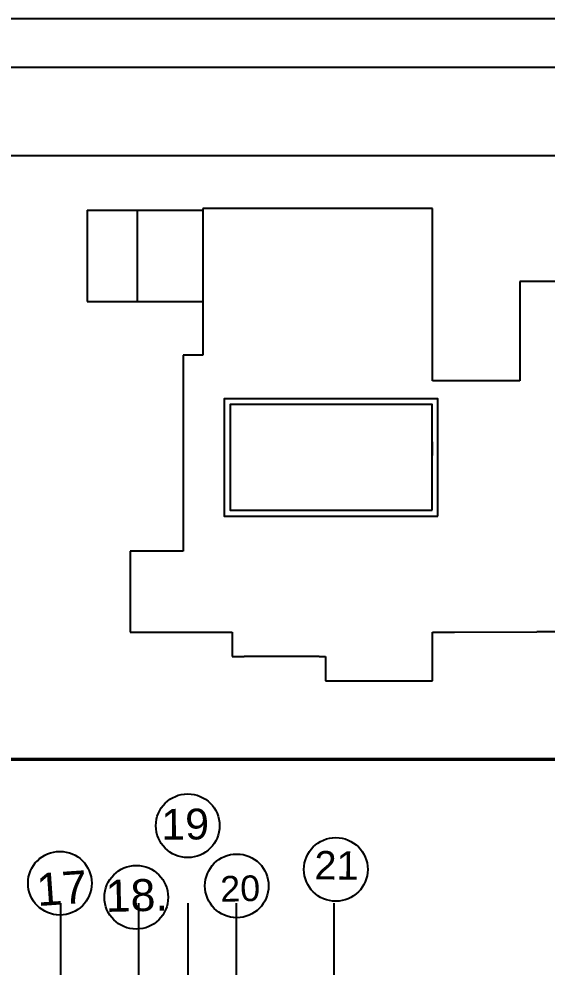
# Model space of a CAD drawing. Header units: millimetres. Extents: x 3062 to 3755, y 1606 to 1663.
# Drawn here: x 3113.08 to 3123.94, y 1643.82 to 1663.32 of the extents above; entities that cross this region are included whole.
import ezdxf

# ---------------------------------------------------------------- set-up
doc = ezdxf.new("R2010")
doc.units = ezdxf.units.MM
doc.linetypes.add('CENTER2', pattern=[28.575, 19.05, -3.175, 3.175, -3.175])
doc.layers.add('m7aor', color=4, linetype='Continuous')
doc.layers.add('WORK', color=7, linetype='Continuous')
doc.styles.get("Standard").update_dxf_attribs({"font": 'arial.ttf'})

msp = doc.modelspace()

# ---------------------------------------------------------------- linework, layer by layer
for p, q in [((3139.442, 1663.319), (3062.442, 1663.319)), ((3138.442, 1662.319), (3063.442, 1662.319))]:
    msp.add_line(p, q)
for centre in [(3116.551, 1646.73), (3119.595, 1645.831), (3113.922, 1645.547), (3117.559, 1645.493), (3115.493, 1645.258)]:
    msp.add_circle(centre, 0.655)
at = {"layer": 'm7aor', "linetype": 'CENTER2', "ltscale": 0.5}
for p, q in [((3113.932, 1645.138), (3113.932, 1611.282)), ((3115.527, 1610.827), (3115.548, 1645.138)), ((3116.552, 1645.138), (3116.551, 1609.211)), ((3116.551, 1645.138), (3116.551, 1609.211)), ((3117.559, 1611.063), (3117.551, 1645.138)), ((3119.559, 1609.661), (3119.56, 1645.138))]:
    msp.add_line(p, q, dxfattribs=at)
at = {"layer": 'WORK'}
for p, q in [((3135.614, 1660.503), (3111.614, 1660.503)), ((3114.481, 1659.389), (3115.521, 1659.389)), ((3115.521, 1657.506), (3115.521, 1659.389)), ((3116.86, 1659.421), (3116.86, 1656.409)), ((3114.481, 1657.506), (3115.521, 1657.506)), ((3115.454, 1652.373), (3115.366, 1652.373)), ((3115.366, 1652.373), (3115.366, 1650.709)), ((3124.337, 1650.719), (3123.726, 1650.719)), ((3119.252, 1650.209), (3117.71, 1650.209)), ((3124.337, 1648.103), (3111.614, 1648.103)), ((3111.614, 1648.083), (3135.614, 1648.083))]:
    msp.add_line(p, q, dxfattribs=at)
at = {"layer": 'WORK', "ltscale": 0.5}
for p, q in [((3114.481, 1659.389), (3114.481, 1657.506)), ((3115.521, 1659.389), (3116.861, 1659.389)), ((3115.521, 1657.506), (3116.86, 1657.506))]:
    msp.add_line(p, q, dxfattribs=at)
at = {"layer": 'WORK', "lineweight": 25}
for p, q in [((3121.581, 1659.421), (3116.86, 1659.421)), ((3121.581, 1655.879), (3121.581, 1659.421)), ((3123.381, 1657.919), (3123.381, 1655.876)), ((3125.381, 1657.919), (3123.381, 1657.919)), ((3116.86, 1656.409), (3116.457, 1656.409)), ((3116.457, 1656.409), (3116.457, 1652.373)), ((3123.381, 1655.879), (3121.581, 1655.879)), ((3116.457, 1652.373), (3115.454, 1652.373)), ((3115.366, 1650.709), (3117.461, 1650.709)), ((3117.461, 1650.709), (3117.461, 1650.209)), ((3121.581, 1650.709), (3122.036, 1650.709)), ((3121.581, 1649.709), (3121.581, 1650.709)), ((3122.036, 1650.709), (3123.726, 1650.719)), ((3117.461, 1650.209), (3117.71, 1650.209)), ((3119.252, 1650.209), (3119.381, 1650.209)), ((3119.381, 1650.209), (3119.381, 1649.709)), ((3119.381, 1649.709), (3121.581, 1649.709))]:
    msp.add_line(p, q, dxfattribs=at)
at = {"layer": 'WORK', "ltscale": 0.5}
msp.add_lwpolyline([(3121.693, 1653.098), (3121.693, 1655.508), (3117.302, 1655.508), (3117.302, 1653.098)], close=True, dxfattribs=at)
msp.add_lwpolyline([(3121.573, 1653.218), (3121.573, 1655.388), (3117.422, 1655.388), (3117.422, 1653.218), (3121.573, 1653.218)], dxfattribs=at)
at = {"layer": 'WORK'}
for points in [[(3118.328, 1655.388), (3118.128, 1655.388)], [(3121.573, 1654.625), (3121.573, 1654.34)], [(3117.422, 1653.727), (3117.422, 1653.546)], [(3118.128, 1653.218), (3118.328, 1653.218)]]:
    msp.add_lwpolyline(points, dxfattribs=at)

# ---------------------------------------------------------------- texts
at = {"layer": 'WORK', "ltscale": 0.5}
for s, height, rotation, p in [('19', 0.6333, 0.5112, (3116.008, 1646.441)), ('21', 0.5845, 359.5081, (3119.154, 1645.627)), ('17', 0.6692, 3.9763, (3113.467, 1645.076)), ('18.', 0.6586, 1.3508, (3114.87, 1644.956)), ('20', 0.5286, 1.3983, (3117.225, 1645.164))]:
    msp.add_text(s, height=height, rotation=rotation, dxfattribs=at).set_placement(p)

doc.saveas('drawing.dxf')
